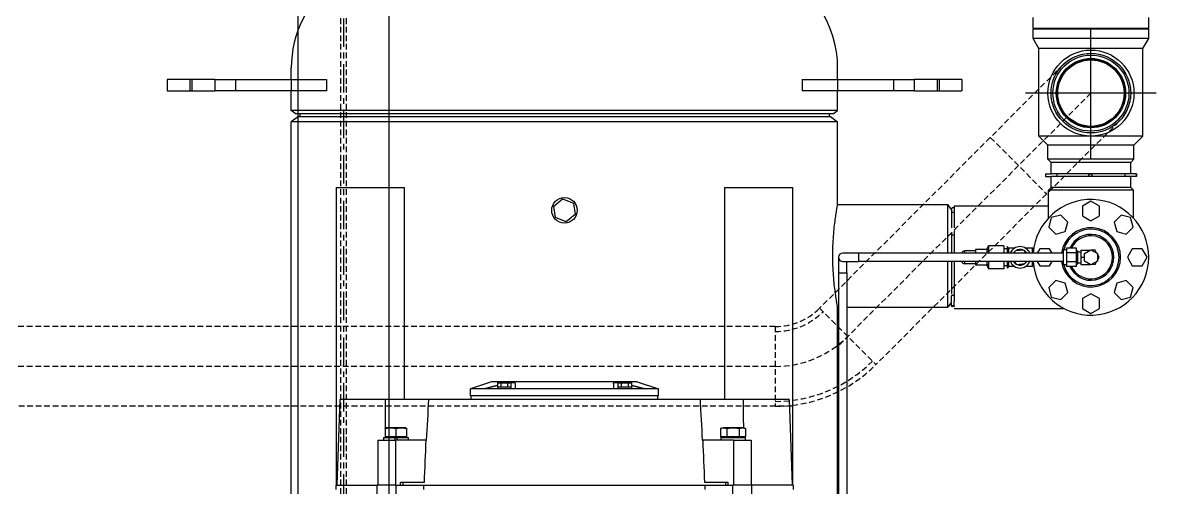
# Model space of a CAD drawing. Header units: inches. Extents: x -883 to 808, y -248 to 1051.
# Drawn here: x -289.24 to -239.45, y 924.44 to 944.84 of the extents above; entities that cross this region are included whole.
import ezdxf

# ---------------------------------------------------------------- set-up
doc = ezdxf.new("R2010")
doc.units = ezdxf.units.IN
doc.header["$MEASUREMENT"] = 0
doc.linetypes.add('CENTER', pattern=[2, 1.25, -0.25, 0.25, -0.25])
doc.linetypes.add('HIDDEN', pattern=[0.375, 0.25, -0.125])
doc.layers.get('0').update_dxf_attribs({"linetype": 'CONTINUOUS'})
for name, color, linetype in [('EQUIPMENT - COMPRESSORS', 41, 'CONTINUOUS'), ('P-HSD', 1, 'CONTINUOUS'), ('STRUCTUAL', 8, 'CONTINUOUS')]:
    doc.layers.add(name, color=color, linetype=linetype)

# ---------------------------------------------------------------- blocks, each defined once
blk = doc.blocks.new('A$Cb802d3fd')
at = {"ltscale": 0.331749}
for p, q in [((11.74, 50.881), (11.74, 45.138)), ((14.612, 48.009), (8.868, 48.009))]:
    blk.add_line(p, q, dxfattribs=at)
for p, q in [((8.898, 50.549), (8.426, 50.549)), ((8.898, 50.549), (8.898, 45.469)), ((8.937, 50.295), (8.898, 50.295)), ((8.937, 50.549), (8.937, 45.469)), ((9.344, 50.549), (8.937, 50.549)), ((9.344, 50.549), (9.344, 45.469)), ((9.784, 50.295), (9.344, 50.549)), ((9.784, 50.295), (9.784, 45.723)), ((13.63, 50.295), (9.784, 50.295)), ((13.63, 50.295), (13.63, 45.723)), ((14.026, 49.899), (13.63, 50.295)), ((18.948, 50.474), (18.573, 50.258)), ((19.323, 50.258), (18.948, 50.474)), ((14.026, 49.899), (14.026, 46.119)), ((14.64, 49.899), (14.026, 49.899)), ((14.64, 49.899), (14.64, 46.119)), ((14.78, 49.759), (14.64, 49.899)), ((15.28, 50.009), (15.28, 49.759)), ((15.405, 50.009), (15.405, 49.759)), ((15.877, 49.759), (15.996, 49.878)), ((15.996, 49.878), (15.996, 46.141)), ((17.228, 49.878), (15.996, 49.878)), ((17.624, 49.864), (17.206, 49.752)), ((17.93, 49.558), (17.624, 49.864)), ((18.573, 50.258), (18.573, 49.824)), ((18.573, 49.824), (18.948, 49.608)), ((18.948, 49.608), (19.323, 49.824)), ((19.323, 49.824), (19.323, 50.258)), ((20.273, 49.864), (19.967, 49.558)), ((20.691, 49.752), (20.273, 49.864)), ((14.78, 49.759), (14.78, 46.259)), ((15.28, 49.759), (14.78, 49.759)), ((15.28, 49.759), (15.28, 47.986)), ((15.405, 49.759), (15.405, 47.986)), ((15.877, 49.759), (15.405, 49.759)), ((15.877, 49.759), (15.877, 46.259)), ((17.206, 49.752), (17.094, 49.334)), ((17.094, 49.334), (17.4, 49.028)), ((17.818, 49.14), (17.93, 49.558)), ((19.967, 49.558), (20.079, 49.14)), ((20.497, 49.028), (20.803, 49.334)), ((20.803, 49.334), (20.691, 49.752)), ((17.4, 49.028), (17.818, 49.14)), ((20.079, 49.14), (20.497, 49.028)), ((16.7, 48.384), (16.484, 48.009)), ((17.133, 48.384), (16.7, 48.384)), ((17.35, 48.009), (17.133, 48.384)), ((18.949, 48.371), (18.81, 48.291)), ((19.087, 48.291), (18.949, 48.371)), ((18.949, 48.371), (18.949, 48.291)), ((20.763, 48.384), (20.547, 48.009)), ((21.196, 48.384), (20.763, 48.384)), ((21.413, 48.009), (21.196, 48.384)), ((15.28, 47.983), (15.28, 47.986)), ((15.28, 47.983), (15.28, 46.259)), ((15.405, 47.983), (15.405, 47.986)), ((15.405, 47.983), (15.405, 46.259)), ((16.484, 48.009), (16.7, 47.634)), ((17.133, 47.634), (17.35, 48.009)), ((18.624, 48.009), (18.786, 48.291)), ((18.786, 47.728), (18.624, 48.009)), ((18.774, 48.27), (18.636, 48.19)), ((18.636, 48.19), (18.636, 48.031)), ((18.636, 47.569), (18.636, 47.988)), ((18.786, 48.291), (19.111, 48.291)), ((19.111, 48.291), (19.273, 48.009)), ((19.273, 48.009), (19.111, 47.728)), ((19.261, 48.19), (19.123, 48.27)), ((19.261, 48.19), (19.261, 48.03)), ((19.261, 47.569), (19.261, 47.989)), ((20.547, 48.009), (20.763, 47.634)), ((21.196, 47.634), (21.413, 48.009)), ((16.7, 47.634), (17.133, 47.634)), ((18.75, 47.373), (18.551, 47.373)), ((18.551, 47.373), (18.551, 46.936)), ((18.636, 47.569), (18.949, 47.569)), ((19.229, 47.432), (18.668, 47.432)), ((18.668, 47.373), (18.668, 47.432)), ((18.701, 47.432), (18.701, 47.569)), ((19.147, 47.373), (18.75, 47.373)), ((18.75, 47.373), (18.75, 46.936)), ((19.111, 47.728), (18.786, 47.728)), ((18.949, 47.569), (18.949, 47.728)), ((18.949, 47.569), (19.261, 47.569)), ((19.346, 47.373), (19.147, 47.373)), ((19.147, 47.373), (19.147, 46.936)), ((19.196, 47.432), (19.196, 47.569)), ((19.229, 47.373), (19.229, 47.432)), ((19.346, 47.373), (19.346, 46.936)), ((20.763, 47.634), (21.196, 47.634)), ((17.4, 46.991), (17.094, 46.685)), ((17.818, 46.879), (17.4, 46.991)), ((17.93, 46.461), (17.818, 46.879)), ((18.551, 46.936), (18.75, 46.936)), ((18.615, 46.936), (18.615, 46.81)), ((19.283, 46.81), (18.615, 46.81)), ((18.75, 46.936), (19.147, 46.936)), ((18.761, 46.81), (18.761, 37.794)), ((19.136, 46.81), (19.136, 37.794)), ((19.147, 46.936), (19.346, 46.936)), ((19.283, 46.936), (19.283, 46.81)), ((20.079, 46.879), (19.967, 46.461)), ((20.497, 46.991), (20.079, 46.879)), ((20.803, 46.685), (20.497, 46.991)), ((21.198, 42.009), (21.198, 46.832)), ((15.28, 46.507), (15.283, 46.507)), ((15.402, 46.507), (15.405, 46.507)), ((17.094, 46.685), (17.206, 46.267)), ((17.624, 46.155), (17.93, 46.461)), ((19.967, 46.461), (20.273, 46.155)), ((20.691, 46.267), (20.803, 46.685)), ((14.026, 46.119), (13.63, 45.723)), ((14.64, 46.119), (14.026, 46.119)), ((14.78, 46.259), (14.64, 46.119)), ((15.28, 46.259), (14.78, 46.259)), ((15.28, 46.01), (15.28, 46.259)), ((15.877, 46.259), (15.405, 46.259)), ((15.405, 46.01), (15.405, 46.259)), ((15.877, 46.259), (15.996, 46.141)), ((17.228, 46.141), (15.996, 46.141)), ((16.698, 46.141), (16.698, 42.009)), ((17.206, 46.267), (17.624, 46.155)), ((18.761, 46.303), (18.573, 46.195)), ((18.573, 46.195), (18.573, 45.761)), ((19.323, 46.195), (19.136, 46.303)), ((19.323, 45.761), (19.323, 46.195)), ((20.273, 46.155), (20.691, 46.267)), ((8.898, 45.469), (8.426, 45.469)), ((8.937, 45.723), (8.898, 45.723)), ((9.344, 45.469), (8.937, 45.469)), ((9.784, 45.723), (9.344, 45.469)), ((13.63, 45.723), (9.784, 45.723)), ((18.597, 45.495), (18.541, 45.438)), ((18.761, 45.438), (18.541, 45.438)), ((18.541, 45.438), (18.541, 45.134)), ((18.573, 45.761), (18.761, 45.653)), ((19.136, 45.653), (19.323, 45.761)), ((19.356, 45.438), (19.136, 45.438)), ((19.299, 45.495), (19.356, 45.438)), ((19.356, 45.438), (19.356, 45.134)), ((18.623, 45.049), (18.761, 45.147)), ((18.656, 44.692), (18.623, 45.049)), ((19.136, 45.154), (19.24, 45.107)), ((19.24, 45.107), (19.274, 44.75)), ((18.541, 44.392), (18.478, 44.329)), ((18.478, 44.329), (18.761, 44.329)), ((18.541, 44.665), (18.541, 44.392)), ((18.541, 44.392), (18.761, 44.392)), ((18.573, 44.329), (18.573, 44.187)), ((18.761, 44.644), (18.656, 44.692)), ((19.274, 44.75), (19.136, 44.653)), ((19.136, 44.392), (19.356, 44.392)), ((19.136, 44.329), (19.418, 44.329)), ((19.323, 44.329), (19.323, 44.187)), ((19.356, 44.665), (19.356, 44.392)), ((19.356, 44.392), (19.418, 44.329)), ((18.448, 44.187), (18.761, 44.187)), ((18.448, 44.187), (18.448, 43.509)), ((19.136, 44.187), (19.448, 44.187)), ((19.448, 44.187), (19.448, 43.509)), ((18.448, 43.509), (18.761, 43.509)), ((18.605, 43.43), (18.448, 43.509)), ((18.605, 43.457), (18.605, 42.937)), ((19.136, 43.509), (19.448, 43.509)), ((19.292, 43.43), (19.448, 43.509)), ((19.292, 43.457), (19.292, 42.937)), ((18.605, 42.937), (18.761, 42.937)), ((18.667, 42.937), (18.667, 42.454)), ((19.136, 42.937), (19.292, 42.937)), ((19.23, 42.937), (19.23, 42.454)), ((11.136, 42.339), (11.136, 40.244)), ((11.136, 42.339), (11.636, 42.339)), ((11.136, 42.339), (11.136, 40.244)), ((11.136, 42.339), (11.636, 42.339)), ((11.636, 40.244), (11.636, 42.339)), ((11.636, 40.244), (11.636, 42.339)), ((18.667, 42.454), (18.761, 42.454)), ((19.136, 42.454), (19.23, 42.454)), ((16.852, 41.884), (16.635, 41.718)), ((16.698, 42.009), (17.659, 42.009)), ((16.806, 41.884), (16.852, 41.884)), ((16.852, 41.884), (17.659, 41.884)), ((16.967, 41.884), (16.967, 42.009)), ((17.788, 42.009), (18.761, 42.009)), ((17.883, 41.884), (18.761, 41.884)), ((19.136, 42.009), (20.876, 42.009)), ((19.136, 41.884), (20.563, 41.884)), ((19.136, 41.884), (20.563, 41.884)), ((21.09, 41.884), (20.646, 41.884)), ((21.09, 42.009), (20.876, 42.009)), ((20.93, 41.876), (20.93, 41.884)), ((20.93, 41.876), (21.136, 41.718)), ((20.93, 41.876), (21.136, 41.718)), ((18.761, 41.718), (16.635, 41.718)), ((16.635, 36.884), (16.635, 41.718)), ((21.136, 41.718), (19.136, 41.718)), ((21.136, 41.718), (19.136, 41.718)), ((21.136, 37.294), (21.136, 41.718)), ((21.136, 37.294), (21.136, 41.718)), ((11.136, 35.331), (11.136, 40.244)), ((11.136, 40.244), (11.636, 40.244)), ((11.136, 35.331), (11.136, 40.244)), ((11.136, 40.244), (11.636, 40.244)), ((11.636, 40.244), (11.636, 35.331)), ((11.636, 40.244), (11.636, 35.331)), ((18.761, 37.794), (19.136, 37.794)), ((18.761, 37.794), (18.761, 37.107)), ((19.136, 37.107), (19.136, 37.794)), ((11.135, 36.884), (10.635, 36.884)), ((11.135, 36.884), (10.636, 36.884)), ((11.135, 36.884), (10.636, 36.884)), ((12.501, 36.884), (11.636, 36.884)), ((12.502, 36.884), (11.636, 36.884)), ((12.502, 36.884), (11.636, 36.884)), ((12.501, 36.884), (12.501, 12.884)), ((12.502, 36.884), (12.502, 12.884)), ((12.636, 36.709), (12.502, 36.884)), ((12.502, 36.884), (12.502, 12.884)), ((12.636, 36.709), (12.502, 36.884)), ((12.76, 36.572), (13, 36.884)), ((13, 36.884), (13, 12.884)), ((16.635, 36.884), (13, 36.884)), ((13.001, 36.884), (13.001, 12.884)), ((16.635, 36.884), (13.001, 36.884)), ((13.001, 36.884), (13.001, 12.884)), ((16.635, 36.884), (13.001, 36.884)), ((18.949, 36.919), (19.636, 36.919)), ((19.636, 37.294), (19.136, 37.294)), ((19.636, 36.919), (19.636, 37.294)), ((19.636, 37.294), (47.858, 37.294)), ((19.636, 36.919), (47.858, 36.919)), ((21.136, 36.884), (21.136, 36.919)), ((21.136, 36.884), (21.136, 36.919)), ((32.635, 36.884), (21.136, 36.884)), ((32.635, 36.884), (21.136, 36.884)), ((32.635, 36.884), (21.136, 36.884)), ((12.636, 13.059), (12.636, 36.709)), ((12.636, 13.059), (12.636, 36.709)), ((12.636, 36.509), (12.76, 36.509)), ((12.636, 36.509), (12.76, 36.509)), ((12.76, 13.197), (12.76, 36.572)), ((11.136, 35.331), (11.636, 35.331)), ((11.136, 35.331), (11.636, 35.331)), ((15.886, 31.913), (15.886, 34.913)), ((28.948, 34.913), (15.886, 34.913)), ((15.886, 31.913), (15.886, 34.913)), ((28.948, 34.913), (15.886, 34.913)), ((25.188, 34.753), (28.948, 34.884)), ((28.948, 34.924), (28.948, 33.114)), ((28.948, 34.924), (29.145, 34.924)), ((25.188, 34.753), (25.188, 32.754)), ((26.98, 32.308), (26.98, 33.087)), ((26.98, 33.087), (28.948, 33.087)), ((30.842, 33.114), (28.948, 33.114)), ((28.948, 33.114), (28.948, 32.278)), ((28.948, 33.087), (28.948, 32.308)), ((25.188, 32.754), (25.188, 30.84)), ((26.436, 32.717), (26.468, 32.835)), ((26.436, 32.717), (26.436, 31.862)), ((26.468, 32.835), (26.83, 32.835)), ((26.468, 32.562), (26.83, 32.562)), ((26.83, 32.835), (26.83, 32.562)), ((26.83, 32.723), (26.862, 32.723)), ((26.83, 32.562), (26.83, 32.017)), ((26.862, 31.75), (26.862, 32.828)), ((26.862, 32.828), (26.98, 32.828)), ((15.886, 31.913), (25.188, 31.913)), ((15.886, 31.913), (25.188, 31.913)), ((26.468, 32.017), (26.83, 32.017)), ((26.83, 32.017), (26.83, 31.744)), ((26.98, 32.308), (26.98, 30.974)), ((26.98, 32.308), (28.948, 32.308)), ((28.83, 32.081), (28.83, 31.052)), ((28.948, 32.081), (28.83, 32.081)), ((28.948, 31.975), (28.83, 31.975)), ((28.948, 31.072), (28.948, 32.278)), ((30.842, 32.278), (28.948, 32.278)), ((26.436, 31.862), (26.468, 31.744)), ((26.468, 31.744), (26.83, 31.744)), ((26.83, 31.857), (26.862, 31.857)), ((26.862, 31.75), (26.98, 31.75)), ((26.98, 30.937), (26.98, 30.974)), ((29.145, 31.072), (28.948, 31.072)), ((28.948, 18.697), (28.948, 31.072)), ((25.188, 30.84), (25.188, 18.929)), ((24.421, 28.082), (24.716, 29.018)), ((24.716, 29.018), (24.716, 28.402)), ((25.031, 29.018), (24.716, 29.018)), ((25.031, 29.018), (25.031, 20.751)), ((25.188, 28.979), (25.031, 28.979)), ((24.716, 28.402), (24.716, 27.057)), ((24.421, 28.082), (24.421, 21.687)), ((24.464, 27.677), (24.464, 27.825)), ((24.464, 27.825), (24.653, 27.825)), ((24.464, 27.381), (24.464, 27.677)), ((24.464, 27.677), (24.653, 27.677)), ((24.653, 27.824), (24.653, 27.825)), ((24.653, 27.824), (24.653, 27.677)), ((24.653, 27.824), (24.716, 27.824)), ((24.653, 27.677), (24.653, 27.382)), ((24.653, 27.677), (24.653, 27.677)), ((24.653, 27.677), (24.653, 27.677)), ((24.464, 27.234), (24.464, 27.381)), ((24.464, 27.381), (24.653, 27.381)), ((24.464, 27.234), (24.653, 27.234)), ((24.653, 27.381), (24.653, 27.382)), ((24.653, 27.381), (24.653, 27.234)), ((24.653, 27.381), (24.653, 27.381)), ((24.653, 27.234), (24.653, 27.234)), ((24.653, 27.234), (24.716, 27.234)), ((24.716, 27.057), (24.716, 22.712)), ((16.383, 24.806), (16.567, 25.28)), ((16.567, 25.28), (17.069, 25.358)), ((17.069, 25.358), (17.387, 24.963)), ((17.387, 24.963), (17.204, 24.489)), ((16.702, 24.411), (16.383, 24.806)), ((17.204, 24.489), (16.702, 24.411)), ((24.464, 22.388), (24.464, 22.535)), ((24.464, 22.535), (24.653, 22.535)), ((24.653, 22.535), (24.653, 22.388)), ((24.653, 22.535), (24.653, 22.535)), ((24.653, 22.535), (24.716, 22.535)), ((24.716, 22.712), (24.716, 21.367)), ((24.464, 22.092), (24.464, 22.388)), ((24.464, 22.388), (24.653, 22.388)), ((24.464, 21.944), (24.464, 22.092)), ((24.464, 22.092), (24.653, 22.092)), ((24.464, 21.944), (24.653, 21.944)), ((24.653, 22.387), (24.653, 22.388)), ((24.653, 22.388), (24.653, 22.388)), ((24.653, 22.387), (24.653, 22.092)), ((24.653, 22.092), (24.653, 21.945)), ((24.653, 22.092), (24.653, 22.092)), ((24.653, 22.092), (24.653, 22.092)), ((24.653, 21.944), (24.653, 21.945)), ((24.653, 21.945), (24.716, 21.945)), ((24.421, 21.687), (24.716, 20.751)), ((24.716, 21.367), (24.716, 20.751)), ((25.031, 20.751), (24.716, 20.751)), ((25.188, 20.79), (25.031, 20.79)), ((25.188, 18.929), (25.188, 17.015)), ((26.98, 18.832), (26.98, 18.795)), ((26.98, 18.795), (26.98, 17.461)), ((28.83, 18.717), (28.83, 17.688)), ((28.948, 18.697), (29.145, 18.697)), ((28.948, 17.491), (28.948, 18.697)), ((26.436, 17.907), (26.448, 17.952)), ((26.448, 17.952), (26.468, 17.952)), ((26.468, 17.952), (26.83, 17.952)), ((26.83, 17.952), (26.83, 17.479)), ((26.862, 17.519), (26.862, 18.019)), ((26.862, 18.019), (26.98, 18.019)), ((25.188, 17.856), (15.886, 17.856)), ((15.886, 14.856), (15.886, 17.856)), ((25.188, 17.856), (15.886, 17.856)), ((15.886, 14.856), (15.886, 17.856)), ((26.436, 17.907), (26.436, 17.052)), ((26.468, 17.479), (26.83, 17.479)), ((26.83, 17.912), (26.862, 17.912)), ((26.83, 17.479), (26.83, 17.007)), ((26.862, 17.519), (26.98, 17.519)), ((26.862, 17.44), (26.862, 17.519)), ((26.862, 16.94), (26.862, 17.44)), ((26.862, 17.44), (26.98, 17.44)), ((26.98, 16.682), (26.98, 17.461)), ((26.98, 17.461), (28.948, 17.461)), ((28.948, 17.794), (28.83, 17.794)), ((28.948, 17.688), (28.83, 17.688)), ((30.842, 17.491), (28.948, 17.491)), ((28.948, 17.491), (28.948, 16.655)), ((28.948, 17.461), (28.948, 16.682)), ((25.188, 17.015), (25.188, 15.016)), ((26.436, 17.052), (26.448, 17.007)), ((26.468, 17.007), (26.448, 17.007)), ((26.468, 17.007), (26.83, 17.007)), ((26.83, 17.046), (26.862, 17.046)), ((26.862, 16.94), (26.98, 16.94)), ((26.98, 16.682), (28.948, 16.682)), ((28.948, 14.845), (28.948, 16.655)), ((30.842, 16.655), (28.948, 16.655)), ((25.188, 15.016), (28.948, 14.884)), ((15.886, 14.856), (28.948, 14.856)), ((15.886, 14.856), (28.948, 14.856)), ((28.948, 14.845), (29.145, 14.845)), ((11.136, 9.525), (11.136, 14.438)), ((11.136, 14.438), (11.636, 14.438)), ((11.136, 9.525), (11.136, 14.438)), ((11.136, 14.438), (11.636, 14.438)), ((11.636, 14.438), (11.636, 9.525)), ((11.636, 14.438), (11.636, 9.525)), ((12.636, 13.059), (12.502, 12.884)), ((12.636, 13.059), (12.502, 12.884)), ((12.636, 13.259), (12.76, 13.259)), ((12.636, 13.259), (12.76, 13.259)), ((12.76, 13.197), (13, 12.884)), ((11.136, 12.884), (10.635, 12.884)), ((11.136, 12.884), (10.636, 12.884)), ((11.136, 12.884), (10.636, 12.884)), ((12.501, 12.884), (11.636, 12.884)), ((12.502, 12.884), (11.636, 12.884)), ((12.502, 12.884), (11.636, 12.884)), ((29.547, 12.884), (13, 12.884)), ((29.547, 12.884), (13.001, 12.884)), ((29.547, 12.884), (13.001, 12.884)), ((11.136, 9.525), (11.136, 7.43)), ((11.136, 9.525), (11.636, 9.525)), ((11.136, 9.525), (11.136, 7.43)), ((11.136, 9.525), (11.636, 9.525)), ((11.636, 7.43), (11.636, 9.525)), ((11.636, 7.43), (11.636, 9.525)), ((11.136, 7.43), (11.636, 7.43)), ((11.136, 7.43), (11.636, 7.43))]:
    blk.add_line(p, q)
at = {"ltscale": 0.098944}
for p, q in [((11.136, 41.339), (11.636, 41.339)), ((11.136, 41.256), (11.636, 41.256)), ((11.136, 39.339), (11.636, 39.339)), ((11.136, 36.884), (11.636, 36.884)), ((11.136, 12.885), (11.636, 12.885)), ((11.136, 10.43), (11.636, 10.43)), ((11.136, 8.513), (11.636, 8.513)), ((11.136, 8.43), (11.636, 8.43))]:
    blk.add_line(p, q, dxfattribs=at)
for centre, radius in [((11.74, 48.009), 1.89), ((11.74, 48.009), 1.75), ((11.74, 48.009), 1.67), ((11.74, 48.009), 1.521), ((11.74, 48.009), 1.491), ((11.74, 48.009), 1.458), ((16.885, 24.884), 0.56), ((16.886, 24.884), 0.56), ((16.886, 24.884), 0.56)]:
    blk.add_circle(centre, radius)
for centre, radius, start, end in [((18.948, 48.009), 2.539, 274.239, 265.7702), ((18.948, 48.009), 1.301, 278.296, 261.7221), ((18.948, 48.009), 1.239, 285.6544, 254.3652), ((18.948, 48.009), 1.008, 293.2202, 246.805), ((18.948, 48.009), 0.946, 294.851, 245.1762), ((18.948, 48.009), 1.239, 255.6441, 261.3022), ((18.948, 48.009), 1.239, 278.7168, 284.3559), ((18.948, 44.899), 0.47, 113.4846, 246.5154), ((18.948, 44.899), 0.47, 293.5388, 66.4612), ((18.948, 44.899), 0.345, 159.3462, 211.4098), ((18.948, 44.899), 0.345, 122.8804, 151.4098), ((18.948, 44.899), 0.345, 39.3462, 57.0389), ((18.948, 44.899), 0.345, 339.3462, 31.4098), ((18.948, 44.899), 0.345, 219.3462, 237.1196), ((18.948, 44.899), 0.345, 302.9611, 331.4098), ((18.792, 42.454), 0.125, 180, 255.6189), ((19.105, 42.454), 0.125, 284.574, 0), ((10.635, 32.141), 4.743, 90, 157.4882), ((18.949, 37.107), 0.188, 180, 0), ((10.635, 17.628), 4.743, 216.1492, 270)]:
    blk.add_arc(centre, radius, start, end)
for centre, major_axis, ratio in [((15.342, 50.009), (0.0625, 0), 0.013466), ((15.342, 47.983), (0.0625, 0), 0.999909), ((21.09, 41.947), (0, 0.0625), 0.515741)]:
    blk.add_ellipse(centre, major_axis=major_axis, ratio=ratio)
for centre, major_axis, ratio in [((15.342, 46.01), (-0.0625, 0), 0.013466), ((16.806, 41.947), (0, 0.0625), 0.515741)]:
    blk.add_ellipse(centre, major_axis=major_axis, ratio=ratio, start_param=0, end_param=3.141593)
for points, knots in [([(15.405, 49.512), (15.405, 49.512), (15.403, 49.512), (15.397, 49.511), (15.392, 49.511), (15.381, 49.511), (15.374, 49.51), (15.359, 49.51), (15.35, 49.51), (15.335, 49.51), (15.326, 49.51), (15.311, 49.51), (15.304, 49.511), (15.293, 49.511), (15.288, 49.511), (15.282, 49.512), (15.28, 49.512), (15.28, 49.512)], [0.2392256, 0.2392256, 0.2392256, 0.2392256, 0.2990321, 0.2990321, 0.3588385, 0.3588385, 0.4186449, 0.4186449, 0.4784513, 0.4784513, 0.5382577, 0.5382577, 0.5980641, 0.5980641, 0.6578705, 0.6578705, 0.7176769, 0.7176769, 0.7176769, 0.7176769]), ([(15.28, 47.989), (15.28, 47.997), (15.282, 48.005), (15.288, 48.021), (15.293, 48.028), (15.304, 48.039), (15.311, 48.044), (15.326, 48.05), (15.335, 48.052), (15.342, 48.052)], [0.7176769, 0.7176769, 0.7176769, 0.7176769, 0.7774833, 0.7774833, 0.8372897, 0.8372897, 0.8970962, 0.8970962, 0.9569026, 0.9569026, 0.9569026, 0.9569026]), ([(15.342, 48.052), (15.35, 48.052), (15.359, 48.05), (15.374, 48.044), (15.381, 48.039), (15.392, 48.028), (15.397, 48.021), (15.403, 48.005), (15.405, 47.997), (15.405, 47.989)], [0, 0, 0, 0, 0.0598064, 0.0598064, 0.1196128, 0.1196128, 0.1794192, 0.1794192, 0.2392256, 0.2392256, 0.2392256, 0.2392256]), ([(15.283, 46.507), (15.284, 46.507), (15.284, 46.507), (15.288, 46.507), (15.293, 46.507), (15.304, 46.507), (15.311, 46.507), (15.326, 46.507), (15.335, 46.507), (15.342, 46.507)], [0.7680614, 0.7680614, 0.7680614, 0.7680614, 0.7774833, 0.7774833, 0.8372897, 0.8372897, 0.8970962, 0.8970962, 0.9569026, 0.9569026, 0.9569026, 0.9569026]), ([(15.342, 46.507), (15.35, 46.507), (15.359, 46.507), (15.374, 46.507), (15.381, 46.507), (15.392, 46.507), (15.397, 46.507), (15.401, 46.507), (15.401, 46.507), (15.402, 46.507)], [0, 0, 0, 0, 0.0598064, 0.0598064, 0.1196128, 0.1196128, 0.1794192, 0.1794192, 0.1888412, 0.1888412, 0.1888412, 0.1888412]), ([(17.926, 42.009), (17.933, 42.009), (17.94, 42.008), (17.953, 42.002), (17.96, 41.997), (17.969, 41.986), (17.973, 41.979), (17.979, 41.963), (17.98, 41.955), (17.98, 41.939), (17.979, 41.931), (17.973, 41.915), (17.969, 41.908), (17.96, 41.897), (17.953, 41.892), (17.94, 41.886), (17.933, 41.884), (17.926, 41.884)], [0.2392131, 0.2392131, 0.2392131, 0.2392131, 0.2990163, 0.2990163, 0.3588196, 0.3588196, 0.4186229, 0.4186229, 0.4784261, 0.4784261, 0.5382294, 0.5382294, 0.5980327, 0.5980327, 0.6578359, 0.6578359, 0.7176392, 0.7176392, 0.7176392, 0.7176392]), ([(20.613, 41.947), (20.613, 41.955), (20.614, 41.963), (20.617, 41.979), (20.62, 41.986), (20.626, 41.997), (20.63, 42.002), (20.638, 42.008), (20.642, 42.009), (20.646, 42.009)], [0, 0, 0, 0, 0.0598033, 0.0598033, 0.1196065, 0.1196065, 0.1794098, 0.1794098, 0.2392131, 0.2392131, 0.2392131, 0.2392131]), ([(20.646, 41.884), (20.642, 41.884), (20.638, 41.886), (20.63, 41.892), (20.626, 41.897), (20.62, 41.908), (20.617, 41.915), (20.614, 41.931), (20.613, 41.939), (20.613, 41.947)], [0.7176392, 0.7176392, 0.7176392, 0.7176392, 0.7774425, 0.7774425, 0.8372457, 0.8372457, 0.897049, 0.897049, 0.9568522, 0.9568522, 0.9568522, 0.9568522]), ([(18.886, 36.672), (18.885, 36.672), (18.885, 36.672), (18.744, 36.672), (18.597, 36.674), (18.306, 36.685), (18.162, 36.693), (17.885, 36.713), (17.752, 36.725), (17.507, 36.751), (17.394, 36.765), (17.195, 36.792), (17.101, 36.806), (16.936, 36.832), (16.864, 36.844), (16.75, 36.863), (16.706, 36.871), (16.649, 36.882), (16.635, 36.884), (16.635, 36.884)], [17.265495, 17.265495, 17.265495, 17.265495, 17.26613, 17.26613, 18.345287, 18.345287, 19.424443, 19.424443, 20.5036, 20.5036, 21.582756, 21.582756, 22.661866, 22.661866, 23.740976, 23.740976, 24.820086, 24.820086, 25.899196, 25.899196, 25.899196, 25.899196]), ([(21.136, 36.884), (21.136, 36.884), (21.122, 36.882), (21.065, 36.871), (21.022, 36.863), (20.907, 36.844), (20.835, 36.832), (20.67, 36.806), (20.576, 36.792), (20.377, 36.765), (20.264, 36.751), (20.019, 36.725), (19.886, 36.713), (19.609, 36.693), (19.465, 36.685), (19.174, 36.674), (19.027, 36.672), (18.886, 36.672), (18.886, 36.672), (18.886, 36.672)], [8.633065, 8.633065, 8.633065, 8.633065, 9.712175, 9.712175, 10.791285, 10.791285, 11.870395, 11.870395, 12.949505, 12.949505, 14.028661, 14.028661, 15.107818, 15.107818, 16.186974, 16.186974, 17.26613, 17.26613, 17.266765, 17.266765, 17.266765, 17.266765]), ([(21.136, 36.884), (21.136, 36.884), (21.122, 36.882), (21.065, 36.871), (21.022, 36.863), (20.907, 36.844), (20.835, 36.832), (20.67, 36.806), (20.576, 36.792), (20.377, 36.765), (20.264, 36.751), (20.019, 36.725), (19.886, 36.713), (19.609, 36.693), (19.465, 36.685), (19.174, 36.674), (19.027, 36.672), (18.886, 36.672), (18.886, 36.672), (18.886, 36.672)], [8.633065, 8.633065, 8.633065, 8.633065, 9.712175, 9.712175, 10.791285, 10.791285, 11.870395, 11.870395, 12.949505, 12.949505, 14.028661, 14.028661, 15.107818, 15.107818, 16.186974, 16.186974, 17.26613, 17.26613, 17.266765, 17.266765, 17.266765, 17.266765]), ([(24.489, 27.045), (24.486, 27.045), (24.483, 27.045), (24.467, 27.05), (24.456, 27.063), (24.442, 27.112), (24.438, 27.146), (24.438, 27.224), (24.442, 27.272), (24.453, 27.354), (24.458, 27.384), (24.464, 27.414)], [0.777231, 0.777231, 0.777231, 0.777231, 0.879931, 0.879931, 1.299272, 1.299272, 1.718613, 1.718613, 2.137954, 2.137954, 2.365211, 2.365211, 2.365211, 2.365211]), ([(24.464, 22.355), (24.458, 22.385), (24.453, 22.415), (24.442, 22.497), (24.438, 22.545), (24.438, 22.623), (24.442, 22.657), (24.456, 22.706), (24.467, 22.719), (24.483, 22.724), (24.486, 22.724), (24.489, 22.724)], [1.072015, 1.072015, 1.072015, 1.072015, 1.299272, 1.299272, 1.718613, 1.718613, 2.137954, 2.137954, 2.557295, 2.557295, 2.659995, 2.659995, 2.659995, 2.659995])]:
    blk.add_open_spline(points, degree=3, knots=knots)
for points, weights in [([(18.605, 43.457), (18.688, 43.432), (18.761, 43.43)], [1.13915850988, 1.21876097619, 1.22645050007]), ([(19.136, 43.43), (19.208, 43.432), (19.292, 43.457)], [1.22640653556, 1.21853637766, 1.13915850988]), ([(26.468, 32.835), (26.431, 32.699), (26.468, 32.562)], [2.47168783649, 2.8540592755, 2.47168783649]), ([(26.468, 32.562), (26.431, 32.29), (26.468, 32.017)], [2.47168783649, 2.8540592755, 2.47168783649]), ([(26.468, 32.017), (26.431, 31.88), (26.468, 31.744)], [2.47168783649, 2.8540592755, 2.47168783649]), ([(24.564, 27.825), (24.633, 28.095), (24.716, 28.402)], [1.01048644634, 1.0096983612, 1.00326761634]), ([(24.716, 27.057), (24.586, 27.05), (24.489, 27.045)], [1.00326761634, 1.01333498034, 1.00957327847]), ([(24.489, 22.724), (24.586, 22.719), (24.716, 22.712)], [1.00957327847, 1.01333498034, 1.00326761634]), ([(24.716, 21.367), (24.633, 21.674), (24.564, 21.944)], [1.00326761634, 1.0096983612, 1.01048644634]), ([(26.468, 17.952), (26.431, 17.716), (26.468, 17.479)], [2.47168783649, 2.8540592755, 2.47168783649]), ([(26.468, 17.479), (26.431, 17.243), (26.468, 17.007)], [2.47168783649, 2.8540592755, 2.47168783649])]:
    blk.add_rational_spline(points, weights, degree=2)
for points in [[(26.447, 32.757), (26.027, 32.756), (25.608, 32.755), (25.188, 32.754)], [(26.862, 32.758), (26.851, 32.758), (26.841, 32.758), (26.83, 32.758)], [(25.188, 30.84), (25.785, 30.872), (26.383, 30.904), (26.98, 30.937)], [(28.83, 31.052), (28.213, 31.026), (27.596, 31), (26.98, 30.974)], [(26.98, 18.832), (26.383, 18.865), (25.785, 18.897), (25.188, 18.929)], [(26.98, 18.795), (27.596, 18.769), (28.213, 18.743), (28.83, 18.717)], [(25.188, 17.015), (25.608, 17.014), (26.027, 17.013), (26.447, 17.012)], [(26.83, 17.011), (26.841, 17.011), (26.851, 17.011), (26.862, 17.011)]]:
    blk.add_open_spline(points, degree=3)

msp = doc.modelspace()

# ---------------------------------------------------------------- linework, layer by layer
at = {"layer": 'EQUIPMENT - COMPRESSORS', "color": 8, "linetype": 'HIDDEN'}
msp.add_line((-256.18453, 931.49357), (-256.18453, 927.99357), dxfattribs=at)
at = {"layer": 'P-HSD', "color": 8, "linetype": 'HIDDEN'}
for p, q in [((-243.55801, 942.98101), (-254.23999, 932.29903)), ((-242.32057, 941.74357), (-253.44557, 930.61857)), ((-241.08314, 940.50613), (-251.76512, 929.82415)), ((-246.73999, 939.79903), (-244.26512, 937.32415)), ((-254.23999, 932.29903), (-251.76512, 929.82415)), ((-256.18453, 931.49357), (-328.6771, 931.49357)), ((-256.18453, 929.74357), (-326.9271, 929.74357)), ((-255.41757, 927.99357), (-325.1771, 927.99357))]:
    msp.add_line(p, q, dxfattribs=at)
msp.add_circle((-242.32057, 941.74357), 1.75, dxfattribs=at)
for radius in [2.75, 2.966, 4.5, 6.034, 6.25]:
    msp.add_arc((-256.18453, 934.24357), radius, 270, 315, dxfattribs=at)
at = {"layer": 'STRUCTUAL', "linetype": 'HIDDEN'}
for p, q in [((-275.27469, 1000.90275), (-275.27469, 797.91784)), ((-275.03969, 1000.90275), (-275.03969, 797.91784))]:
    msp.add_line(p, q, dxfattribs=at)
at = {"layer": 'STRUCTUAL', "linetype": 'CENTER'}
msp.add_line((-275.15719, 1001.02025), (-275.15719, 797.91784), dxfattribs=at)
at = {"layer": 'STRUCTUAL'}
for p, q in [((-277.16219, 999.01525), (-277.16219, 800.30034)), ((-273.15219, 999.01525), (-273.15219, 800.30034))]:
    msp.add_line(p, q, dxfattribs=at)

# ---------------------------------------------------------------- block references
at = {"layer": 'EQUIPMENT - COMPRESSORS', "rotation": 270}
msp.add_blockref('A$Cb802d3fd', (-290.33007, 953.48357), dxfattribs=at)

doc.saveas('drawing.dxf')
